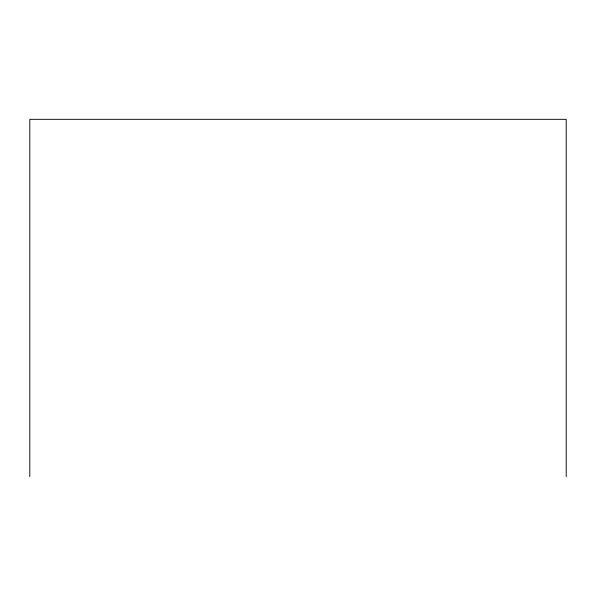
<?xml version="1.0" encoding="UTF-8"?>
<svg xmlns="http://www.w3.org/2000/svg" width="596" height="596" viewBox="0 0 596 596"><rect width="100%" height="100%" fill="white"/><g stroke="black" fill="none" stroke-linecap="round" stroke-linejoin="round"><path stroke-width="0.89" d="M566.2 476.681L566.2 119.319L29.8 119.319L29.8 476.681"/></g></svg>
